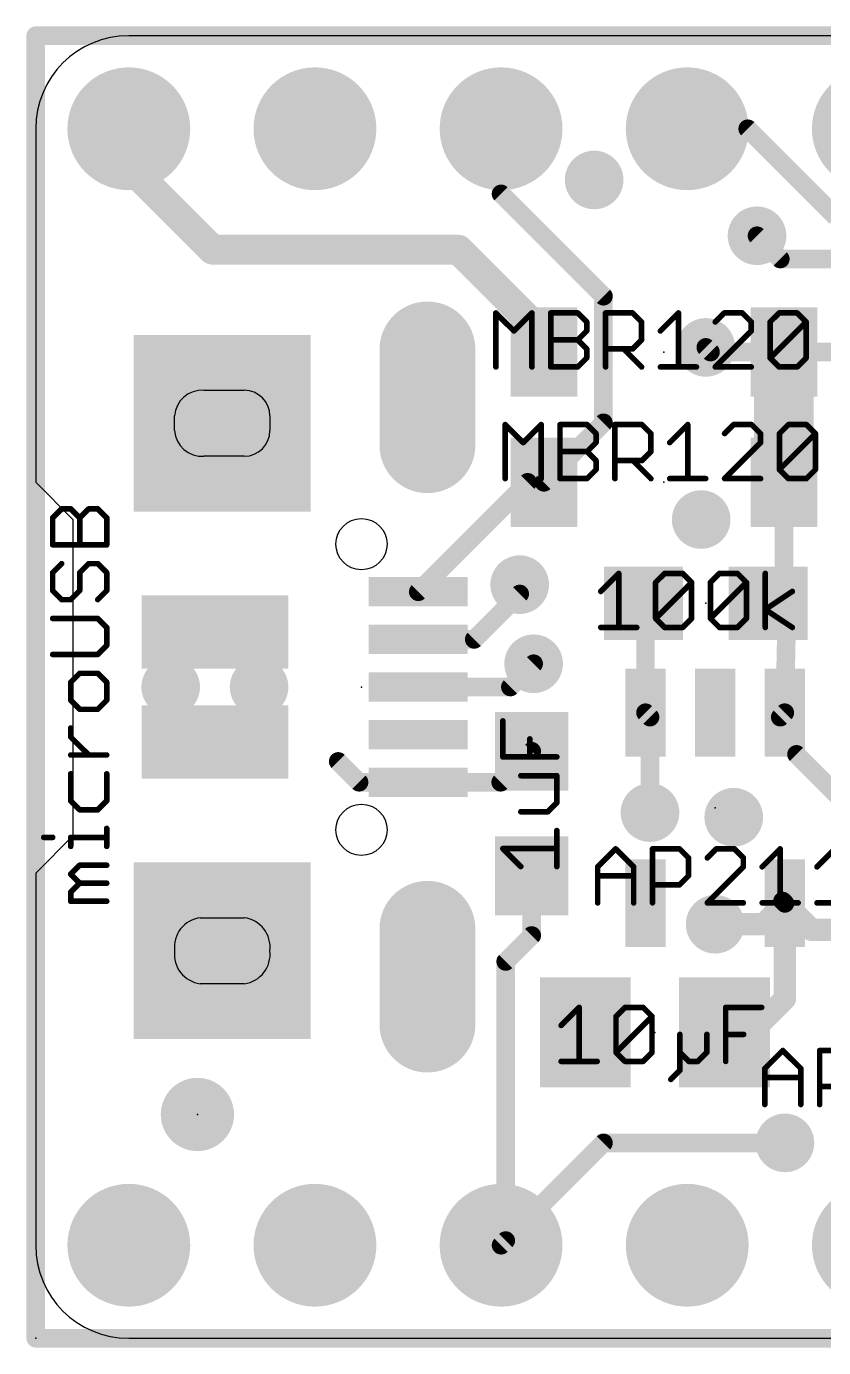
# Model space of a CAD drawing. Extents: x -0.1 to 35.7, y -0.1 to 17.9.
# Drawn here: x -0.13 to 10.75, y -0.13 to 17.91 of the extents above; entities that cross this region are included whole.
import ezdxf

# ---------------------------------------------------------------- set-up
doc = ezdxf.new("R2010")
doc.units = 0
for name, color, linetype in [('1', 12, 'CONTINUOUS'), ('17', 110, 'CONTINUOUS'), ('18', 110, 'CONTINUOUS'), ('20', 53, 'CONTINUOUS'), ('23', 40, 'CONTINUOUS'), ('27', 253, 'CONTINUOUS')]:
    doc.layers.add(name, color=color, linetype=linetype)

# ---------------------------------------------------------------- blocks, each defined once
blk = doc.blocks.new('RECT')
blk.add_solid([(-0.5, -0.5), (0.5, -0.5), (-0.5, 0.5), (0.5, 0.5)])
blk = doc.blocks.new('ROUNDP')
at = {"const_width": 0.5}
blk.add_lwpolyline([(0, -0.25, 1), (0, 0.25, 1), (0, -0.25)], format="xyb", dxfattribs=at)
blk = doc.blocks.new('PIE')
at = {"const_width": 0.5}
blk.add_lwpolyline([(0, -0.25, 1), (0, 0.25, 1), (0, -0.25)], format="xyb", dxfattribs=at)
blk = doc.blocks.new('OFFSETP100')
at = {"const_width": 1}
blk.add_lwpolyline([(0, 0), (1, 0)], dxfattribs=at)
at = {"const_width": 0.5}
for points in [[(0, 0.25, 1), (0, -0.25)], [(1, -0.25, 1), (1, 0.25)]]:
    blk.add_lwpolyline(points, format="xyb", dxfattribs=at)
blk = doc.blocks.new('SQUAREP')
blk.add_solid([(-0.5, -0.5), (0.5, -0.5), (-0.5, 0.5), (0.5, 0.5)])
blk = doc.blocks.new('ROUNDV')
at = {"const_width": 0.5}
blk.add_lwpolyline([(0, -0.25, 1), (0, 0.25, 1), (0, -0.25)], format="xyb", dxfattribs=at)

msp = doc.modelspace()

# ---------------------------------------------------------------- linework, layer by layer
at = {"layer": '1'}
for points, const_width in [([(0, 17.78), (0, 0)], 0.254), ([(35.56, 17.78), (0, 17.78)], 0.254), ([(1.27, 16.51), (1.27, 16.002)], 0.4064), ([(6.35, 16.51), (6.35, 15.621)], 0.254), ([(9.7155, 16.51), (8.89, 16.51)], 0.254), ([(10.922, 15.3035), (9.7155, 16.51)], 0.254), ([(1.27, 16.002), (2.413, 14.859)], 0.4064), ([(6.35, 15.621), (7.747, 14.224)], 0.254), ([(10.16, 14.732), (9.8425, 15.0495)], 0.254), ([(2.413, 14.859), (5.77, 14.859)], 0.4064), ([(5.77, 14.859), (6.935, 13.694)], 0.4064), ([(14.9225, 14.732), (10.16, 14.732)], 0.254), ([(7.747, 14.224), (7.747, 12.496)], 0.254), ([(6.935, 13.694), (6.935, 13.462)], 0.4064), ([(10.21, 11.684), (10.21, 13.462)], 0.8128), ([(9.2075, 13.462), (9.144, 13.5255)], 0.254), ([(10.21, 13.462), (9.2075, 13.462)], 0.254), ([(11.541, 13.462), (10.21, 13.462)], 0.254), ([(7.747, 12.496), (6.935, 11.684)], 0.254), ([(5.22, 10.19), (6.714, 11.684)], 0.254), ([(6.714, 11.684), (6.935, 11.684)], 0.254), ([(10.21, 10.122), (10.21, 11.684)], 0.254), ([(5.984, 9.54), (6.604, 10.16)], 0.254), ([(6.604, 10.16), (6.604, 10.287)], 0.254), ([(8.294, 10.033), (8.321, 9.933)], 0.254), ([(9.994, 10.033), (10.21, 10.122)], 0.254), ([(10.248, 9.8456), (9.994, 10.033)], 0.254), ([(8.321, 9.933), (8.321, 8.5391)], 0.254), ([(10.221, 8.5391), (10.248, 9.8456)], 0.254), ([(5.22, 9.54), (5.984, 9.54)], 0.254), ([(6.477, 8.89), (6.7945, 9.2075)], 0.254), ([(5.22, 8.89), (6.477, 8.89)], 0.254), ([(8.321, 8.5391), (8.382, 8.4781)], 0.254), ([(10.16, 8.4781), (10.221, 8.5391)], 0.254), ([(8.382, 8.4781), (8.382, 7.1755)], 0.254), ([(10.16, 8.4781), (10.3814, 7.9701)], 0.254), ([(6.3451, 7.59), (6.7679, 8.0128)], 0.254), ([(4.4115, 7.59), (4.1275, 7.874)], 0.254), ([(10.3814, 7.9701), (11.303, 7.0485)], 0.254), ([(5.22, 7.59), (4.4115, 7.59)], 0.254), ([(5.22, 7.59), (6.3451, 7.59)], 0.254), ([(6.7679, 6.3128), (6.7679, 5.4979)], 0.254), ([(9.9336, 5.6515), (10.221, 5.9389)], 0.3048), ([(10.1909, 5.969), (10.221, 5.9389)], 0.254), ([(10.5839, 5.576), (10.221, 5.9389)], 0.3048), ([(10.2235, 4.6355), (10.2235, 5.9364)], 0.3048), ([(10.2235, 5.9364), (10.221, 5.9389)], 0.254), ([(9.271, 5.6515), (9.9336, 5.6515)], 0.3048), ([(6.7679, 5.4979), (6.4135, 5.1435)], 0.254), ([(11.115, 5.576), (10.5839, 5.576)], 0.3048), ([(6.4135, 5.1435), (6.4135, 1.3335)], 0.254), ([(9.764, 4.176), (10.2235, 4.6355)], 0.3048), ([(9.399, 4.176), (9.764, 4.176)], 0.3048), ([(7.747, 2.667), (6.35, 1.27)], 0.254), ([(10.2235, 2.667), (7.747, 2.667)], 0.254), ([(6.4135, 1.3335), (6.35, 1.27)], 0.254), ([(0, 0), (35.56, 0)], 0.254)]:
    msp.add_lwpolyline(points, dxfattribs=dict(at, const_width=const_width))
for points, const_width in [([(0.0635, 17.78, 1), (-0.0635, 17.78)], 0.127), ([(0, 17.8435, 1), (0, 17.7165)], 0.127), ([(1.3716, 16.51, 1), (1.1684, 16.51)], 0.2032), ([(6.4135, 16.51, 1), (6.2865, 16.51)], 0.127), ([(8.89, 16.5735, 1), (8.89, 16.4465)], 0.127), ([(9.7604, 16.5549, 1), (9.6706, 16.4651)], 0.127), ([(9.7155, 16.4465, 1), (9.7155, 16.5735)], 0.127), ([(1.1684, 16.002, 1), (1.3716, 16.002)], 0.2032), ([(1.3418, 16.0738, 1), (1.1982, 15.9302)], 0.2032), ([(6.3949, 15.6659, 1), (6.3051, 15.5761)], 0.127), ([(6.2865, 15.621, 1), (6.4135, 15.621)], 0.127), ([(9.8874, 15.0944, 1), (9.7976, 15.0046)], 0.127), ([(2.413, 14.9606, 1), (2.413, 14.7574)], 0.2032), ([(2.3412, 14.7872, 1), (2.4848, 14.9308)], 0.2032), ([(5.8418, 14.9308, 1), (5.6982, 14.7872)], 0.2032), ([(5.77, 14.7574, 1), (5.77, 14.9606)], 0.2032), ([(10.16, 14.7955, 1), (10.16, 14.6685)], 0.127), ([(10.1151, 14.6871, 1), (10.2049, 14.7769)], 0.127), ([(7.8105, 14.224, 1), (7.6835, 14.224)], 0.127), ([(7.7021, 14.1791, 1), (7.7919, 14.2689)], 0.127), ([(7.0366, 13.694, 1), (6.8334, 13.694)], 0.2032), ([(6.8632, 13.6222, 1), (7.0068, 13.7658)], 0.2032), ([(10.4132, 13.462, 1), (10.0068, 13.462)], 0.4064), ([(6.8334, 13.462, 1), (7.0366, 13.462)], 0.2032), ([(9.1889, 13.5704, 1), (9.0991, 13.4806)], 0.127), ([(9.2075, 13.5255, 1), (9.2075, 13.3985)], 0.127), ([(9.1626, 13.4171, 1), (9.2524, 13.5069)], 0.127), ([(10.21, 13.5255, 1), (10.21, 13.3985)], 0.127), ([(10.21, 13.3985, 1), (10.21, 13.5255)], 0.127), ([(7.6835, 12.496, 1), (7.8105, 12.496)], 0.127), ([(7.7919, 12.4511, 1), (7.7021, 12.5409)], 0.127), ([(6.714, 11.7475, 1), (6.714, 11.6205)], 0.127), ([(6.7589, 11.6391, 1), (6.6691, 11.7289)], 0.127), ([(6.8901, 11.7289, 1), (6.9799, 11.6391)], 0.127), ([(6.935, 11.6205, 1), (6.935, 11.7475)], 0.127), ([(10.0068, 11.684, 1), (10.4132, 11.684)], 0.4064), ([(10.2735, 11.684, 1), (10.1465, 11.684)], 0.127), ([(5.1751, 10.2349, 1), (5.2649, 10.1451)], 0.127), ([(6.6675, 10.287, 1), (6.5405, 10.287)], 0.127), ([(6.6489, 10.1151, 1), (6.5591, 10.2049)], 0.127), ([(6.5405, 10.16, 1), (6.6675, 10.16)], 0.127), ([(8.3553, 10.0496, 1), (8.2327, 10.0164)], 0.127), ([(10.0317, 10.0841, 1), (9.9563, 9.9819)], 0.127), ([(9.9698, 10.0917, 1), (10.0182, 9.9743)], 0.127), ([(10.1465, 10.122, 1), (10.2735, 10.122)], 0.127), ([(10.2342, 10.0633, 1), (10.1858, 10.1807)], 0.127), ([(8.3845, 9.933, 1), (8.2575, 9.933)], 0.127), ([(8.2597, 9.9164, 1), (8.3823, 9.9496)], 0.127), ([(10.3115, 9.8443, 1), (10.1845, 9.8469)], 0.127), ([(10.2103, 9.7945, 1), (10.2857, 9.8967)], 0.127), ([(5.22, 9.6035, 1), (5.22, 9.4765)], 0.127), ([(5.9391, 9.5849, 1), (6.0289, 9.4951)], 0.127), ([(5.984, 9.4765, 1), (5.984, 9.6035)], 0.127), ([(6.8394, 9.1626, 1), (6.7496, 9.2524)], 0.127), ([(5.22, 8.9535, 1), (5.22, 8.8265)], 0.127), ([(6.477, 8.8265, 1), (6.477, 8.9535)], 0.127), ([(6.4321, 8.9349, 1), (6.5219, 8.8451)], 0.127), ([(8.3659, 8.584, 1), (8.2761, 8.4942)], 0.127), ([(10.2659, 8.4942, 1), (10.1761, 8.584)], 0.127), ([(8.2575, 8.5391, 1), (8.3845, 8.5391)], 0.127), ([(8.4455, 8.4781, 1), (8.3185, 8.4781)], 0.127), ([(8.3371, 8.4332, 1), (8.4269, 8.523)], 0.127), ([(10.2182, 8.5035, 1), (10.1018, 8.4527)], 0.127), ([(10.1151, 8.523, 1), (10.2049, 8.4332)], 0.127), ([(10.1575, 8.5404, 1), (10.2845, 8.5378)], 0.127), ([(6.8128, 7.9679, 1), (6.723, 8.0577)], 0.127), ([(4.1724, 7.9189, 1), (4.0826, 7.8291)], 0.127), ([(10.4263, 8.015, 1), (10.3365, 7.9252)], 0.127), ([(10.3232, 7.9447, 1), (10.4396, 7.9955)], 0.127), ([(4.4115, 7.6535, 1), (4.4115, 7.5265)], 0.127), ([(4.3666, 7.5451, 1), (4.4564, 7.6349)], 0.127), ([(5.22, 7.6535, 1), (5.22, 7.5265)], 0.127), ([(5.22, 7.5265, 1), (5.22, 7.6535)], 0.127), ([(6.3002, 7.6349, 1), (6.39, 7.5451)], 0.127), ([(6.3451, 7.5265, 1), (6.3451, 7.6535)], 0.127), ([(8.3185, 7.1755, 1), (8.4455, 7.1755)], 0.127), ([(6.8314, 6.3128, 1), (6.7044, 6.3128)], 0.127), ([(10.2358, 6.0139, 1), (10.146, 5.9241)], 0.127), ([(10.2749, 5.9928, 1), (10.1671, 5.885)], 0.1524), ([(10.2997, 5.9364, 1), (10.1473, 5.9364)], 0.1524), ([(10.2749, 5.885, 1), (10.1671, 5.9928)], 0.1524), ([(10.2659, 5.9838, 1), (10.1761, 5.894)], 0.127), ([(10.1761, 5.894, 1), (10.2659, 5.9838)], 0.127), ([(10.1786, 5.8915, 1), (10.2684, 5.9813)], 0.127), ([(9.271, 5.7277, 1), (9.271, 5.5753)], 0.1524), ([(9.8797, 5.7054, 1), (9.9875, 5.5976)], 0.1524), ([(9.9336, 5.5753, 1), (9.9336, 5.7277)], 0.1524), ([(6.8128, 5.453, 1), (6.723, 5.5428)], 0.127), ([(10.5839, 5.6522, 1), (10.5839, 5.4998)], 0.1524), ([(10.53, 5.5221, 1), (10.6378, 5.6299)], 0.1524), ([(6.7044, 5.4979, 1), (6.8314, 5.4979)], 0.127), ([(6.477, 5.1435, 1), (6.35, 5.1435)], 0.127), ([(6.3686, 5.1884, 1), (6.4584, 5.0986)], 0.127), ([(10.1473, 4.6355, 1), (10.2997, 4.6355)], 0.1524), ([(10.2774, 4.5816, 1), (10.1696, 4.6894)], 0.1524), ([(9.399, 4.2522, 1), (9.399, 4.0998)], 0.1524), ([(9.764, 4.0998, 1), (9.764, 4.2522)], 0.1524), ([(9.7101, 4.2299, 1), (9.8179, 4.1221)], 0.1524), ([(7.747, 2.7305, 1), (7.747, 2.6035)], 0.127), ([(7.7919, 2.6221, 1), (7.7021, 2.7119)], 0.127), ([(10.2235, 2.6035, 1), (10.2235, 2.7305)], 0.127), ([(6.4584, 1.2886, 1), (6.3686, 1.3784)], 0.127), ([(6.3051, 1.3149, 1), (6.3949, 1.2251)], 0.127), ([(6.3051, 1.3149, 1), (6.3949, 1.2251)], 0.127), ([(6.35, 1.3335, 1), (6.477, 1.3335)], 0.127), ([(0, 0.0635, 1), (0, -0.0635)], 0.127), ([(-0.0635, 0, 1), (0.0635, 0)], 0.127)]:
    msp.add_lwpolyline(points, format="xyb", dxfattribs=dict(at, const_width=const_width))
at = {"layer": '20'}
for p, q in [((34.29, 17.78), (1.27, 17.78)), ((0, 16.51), (0, 11.684)), ((2.295, 12.94), (2.845, 12.94)), ((1.895, 12.39), (1.895, 12.59)), ((3.195, 12.59), (3.195, 12.39)), ((2.845, 12.04), (2.295, 12.04)), ((0, 11.684), (0.508, 11.176)), ((0.508, 11.176), (0.508, 6.858)), ((0.508, 6.858), (0, 6.35)), ((0, 6.35), (0, 1.27)), ((2.245, 5.74), (2.845, 5.74)), ((2.845, 4.84), (2.245, 4.84)), ((1.27, 0), (34.29, 0))]:
    msp.add_line(p, q, dxfattribs=at)
for centre in [(4.445, 10.84), (4.445, 6.94)]:
    msp.add_circle(centre, 0.35, dxfattribs=at)
for centre, radius, start, end in [((1.27, 16.51), 1.27, 90, 180), ((2.27, 12.565), 0.3758, 86.1859, 176.1859), ((2.845, 12.59), 0.35, 0, 90), ((2.27, 12.415), 0.3758, 183.8141, 273.8141), ((2.845, 12.39), 0.35, 270, 0), ((2.295, 5.34), 0.4031, 97.125, 187.125), ((2.795, 5.34), 0.4031, 352.875, 82.875), ((2.295, 5.24), 0.4031, 172.875, 262.875), ((2.795, 5.24), 0.4031, 277.125, 7.125), ((1.27, 1.27), 1.27, 180, 270)]:
    msp.add_arc(centre, radius, start, end, dxfattribs=at)
at = {"layer": '23'}
for p in [(8.5725, 13.462), (8.5725, 11.684), (9.144, 10.033), (4.445, 8.89), (9.271, 7.239), (6.7679, 7.1628), (8.449, 4.176), (2.2062, 3.055), (0, 0)]:
    msp.add_point(p, dxfattribs=at)
at = {"layer": '27', "const_width": 0.0381}
for points in [[(6.2926, 14.0095, 1), (6.2656, 13.9826)], [(6.2982, 13.996, 1), (6.2601, 13.996)], [(6.7896, 13.996, 1), (6.7515, 13.996)], [(6.7841, 13.9826, 1), (6.7571, 14.0095)], [(7.0275, 14.0151, 1), (7.0275, 13.977)], [(7.0466, 13.996, 1), (7.0085, 13.996)], [(7.4096, 14.0095, 1), (7.3827, 13.9826)], [(7.3961, 13.977, 1), (7.3961, 14.0151)], [(7.5381, 13.8732, 1), (7.5, 13.8732)], [(7.5055, 13.8597, 1), (7.5325, 13.8866)], [(7.7759, 14.0151, 1), (7.7759, 13.977)], [(7.795, 13.996, 1), (7.7569, 13.996)], [(8.158, 14.0095, 1), (8.1311, 13.9826)], [(8.1446, 13.977, 1), (8.1446, 14.0151)], [(8.2865, 13.8732, 1), (8.2484, 13.8732)], [(8.254, 13.8597, 1), (8.2809, 13.8866)], [(8.7891, 13.996, 1), (8.751, 13.996)], [(8.7836, 13.9826, 1), (8.7566, 14.0095)], [(9.2593, 13.8866, 1), (9.2862, 13.8597)], [(9.3956, 14.0151, 1), (9.3956, 13.977)], [(9.4091, 13.9826, 1), (9.3822, 14.0095)], [(9.6549, 14.0095, 1), (9.6279, 13.9826)], [(9.6414, 13.977, 1), (9.6414, 14.0151)], [(9.7833, 13.8732, 1), (9.7452, 13.8732)], [(9.7508, 13.8597, 1), (9.7777, 13.8866)], [(10.0402, 13.8732, 1), (10.0021, 13.8732)], [(10.0077, 13.8866, 1), (10.0347, 13.8597)], [(10.1441, 14.0151, 1), (10.1441, 13.977)], [(10.1575, 13.9826, 1), (10.1306, 14.0095)], [(10.4033, 14.0095, 1), (10.3763, 13.9826)], [(10.3898, 13.977, 1), (10.3898, 14.0151)], [(10.5317, 13.8732, 1), (10.4936, 13.8732)], [(10.5261, 13.8597, 1), (10.4992, 13.8866)], [(10.4992, 13.8597, 1), (10.5261, 13.8866)], [(6.5114, 13.7638, 1), (6.5383, 13.7368)], [(6.5114, 13.7368, 1), (6.5383, 13.7638)], [(7.5, 13.7503, 1), (7.5381, 13.7503)], [(7.5325, 13.7368, 1), (7.5055, 13.7638)], [(8.5109, 13.7638, 1), (8.5378, 13.7368)], [(9.7452, 13.7503, 1), (9.7833, 13.7503)], [(9.7777, 13.7368, 1), (9.7508, 13.7638)], [(7.0275, 13.6465, 1), (7.0275, 13.6084)], [(7.4096, 13.6409, 1), (7.3827, 13.6139)], [(7.3827, 13.6409, 1), (7.4096, 13.6139)], [(7.3961, 13.6084, 1), (7.3961, 13.6465)], [(7.5381, 13.5045, 1), (7.5, 13.5045)], [(7.5055, 13.4911, 1), (7.5325, 13.518)], [(7.7759, 13.5236, 1), (7.7759, 13.4855)], [(8.0351, 13.518, 1), (8.0082, 13.4911)], [(8.1311, 13.518, 1), (8.158, 13.4911)], [(8.1446, 13.4855, 1), (8.1446, 13.5236)], [(8.2484, 13.6274, 1), (8.2865, 13.6274)], [(8.2809, 13.6139, 1), (8.254, 13.6409)], [(7.5, 13.3817, 1), (7.5381, 13.3817)], [(7.5325, 13.3682, 1), (7.5055, 13.3951)], [(10.0347, 13.3951, 1), (10.0077, 13.3682)], [(10.0077, 13.3951, 1), (10.0347, 13.3682)], [(10.0021, 13.3817, 1), (10.0402, 13.3817)], [(10.4936, 13.3817, 1), (10.5317, 13.3817)], [(10.5261, 13.3682, 1), (10.4992, 13.3951)], [(6.2601, 13.2588, 1), (6.2982, 13.2588)], [(6.7515, 13.2588, 1), (6.7896, 13.2588)], [(7.0275, 13.2779, 1), (7.0275, 13.2398)], [(7.0085, 13.2588, 1), (7.0466, 13.2588)], [(7.3827, 13.2723, 1), (7.4096, 13.2453)], [(7.3961, 13.2398, 1), (7.3961, 13.2779)], [(7.7569, 13.2588, 1), (7.795, 13.2588)], [(8.254, 13.2453, 1), (8.2809, 13.2723)], [(8.5244, 13.2779, 1), (8.5244, 13.2398)], [(8.751, 13.2588, 1), (8.7891, 13.2588)], [(9.0158, 13.2398, 1), (9.0158, 13.2779)], [(9.2593, 13.2723, 1), (9.2862, 13.2453)], [(9.2728, 13.2779, 1), (9.2728, 13.2398)], [(9.7643, 13.2398, 1), (9.7643, 13.2779)], [(10.1441, 13.2779, 1), (10.1441, 13.2398)], [(10.1306, 13.2453, 1), (10.1575, 13.2723)], [(10.3763, 13.2723, 1), (10.4033, 13.2453)], [(10.3898, 13.2398, 1), (10.3898, 13.2779)], [(6.4196, 12.4855, 1), (6.3926, 12.4586)], [(6.4252, 12.472, 1), (6.3871, 12.472)], [(6.9166, 12.472, 1), (6.8785, 12.472)], [(6.9111, 12.4586, 1), (6.8841, 12.4855)], [(7.1545, 12.4911, 1), (7.1545, 12.453)], [(7.1736, 12.472, 1), (7.1355, 12.472)], [(7.5366, 12.4855, 1), (7.5097, 12.4586)], [(7.5231, 12.453, 1), (7.5231, 12.4911)], [(7.922, 12.472, 1), (7.8839, 12.472)], [(7.9029, 12.4911, 1), (7.9029, 12.453)], [(8.285, 12.4855, 1), (8.2581, 12.4586)], [(8.2715, 12.453, 1), (8.2715, 12.4911)], [(8.9161, 12.472, 1), (8.878, 12.472)], [(8.9106, 12.4586, 1), (8.8836, 12.4855)], [(9.5226, 12.4911, 1), (9.5226, 12.453)], [(9.5361, 12.4586, 1), (9.5092, 12.4855)], [(9.7819, 12.4855, 1), (9.7549, 12.4586)], [(9.7684, 12.453, 1), (9.7684, 12.4911)], [(10.2711, 12.4911, 1), (10.2711, 12.453)], [(10.2845, 12.4586, 1), (10.2576, 12.4855)], [(10.5303, 12.4855, 1), (10.5033, 12.4586)], [(10.5168, 12.453, 1), (10.5168, 12.4911)], [(7.6651, 12.3492, 1), (7.627, 12.3492)], [(7.6325, 12.3357, 1), (7.6595, 12.3626)], [(7.6595, 12.2128, 1), (7.6325, 12.2398)], [(8.4135, 12.3492, 1), (8.3754, 12.3492)], [(8.381, 12.3357, 1), (8.4079, 12.3626)], [(9.3863, 12.3626, 1), (9.4132, 12.3357)], [(9.9103, 12.3492, 1), (9.8722, 12.3492)], [(9.8778, 12.3357, 1), (9.9047, 12.3626)], [(9.9047, 12.2128, 1), (9.8778, 12.2398)], [(10.1672, 12.3492, 1), (10.1291, 12.3492)], [(10.1347, 12.3626, 1), (10.1617, 12.3357)], [(10.6587, 12.3492, 1), (10.6206, 12.3492)], [(10.6531, 12.3357, 1), (10.6262, 12.3626)], [(10.6262, 12.3357, 1), (10.6531, 12.3626)], [(6.6384, 12.2398, 1), (6.6653, 12.2128)], [(6.6384, 12.2128, 1), (6.6653, 12.2398)], [(7.1545, 12.1225, 1), (7.1545, 12.0844)], [(7.5366, 12.1169, 1), (7.5097, 12.0899)], [(7.5097, 12.1169, 1), (7.5366, 12.0899)], [(7.5231, 12.0844, 1), (7.5231, 12.1225)], [(7.627, 12.2263, 1), (7.6651, 12.2263)], [(8.3754, 12.1034, 1), (8.4135, 12.1034)], [(8.4079, 12.0899, 1), (8.381, 12.1169)], [(8.6379, 12.2398, 1), (8.6648, 12.2128)], [(9.8722, 12.2263, 1), (9.9103, 12.2263)], [(7.6651, 11.9805, 1), (7.627, 11.9805)], [(7.6325, 11.9671, 1), (7.6595, 11.994)], [(7.9029, 11.9996, 1), (7.9029, 11.9615)], [(8.1621, 11.994, 1), (8.1352, 11.9671)], [(8.2581, 11.994, 1), (8.285, 11.9671)], [(8.2715, 11.9615, 1), (8.2715, 11.9996)], [(6.3871, 11.7348, 1), (6.4252, 11.7348)], [(6.8785, 11.7348, 1), (6.9166, 11.7348)], [(7.1545, 11.7538, 1), (7.1545, 11.7157)], [(7.1355, 11.7348, 1), (7.1736, 11.7348)], [(7.5097, 11.7483, 1), (7.5366, 11.7213)], [(7.5231, 11.7157, 1), (7.5231, 11.7538)], [(7.627, 11.8577, 1), (7.6651, 11.8577)], [(7.6595, 11.8442, 1), (7.6325, 11.8711)], [(7.8839, 11.7348, 1), (7.922, 11.7348)], [(8.381, 11.7213, 1), (8.4079, 11.7483)], [(8.6514, 11.7538, 1), (8.6514, 11.7157)], [(8.878, 11.7348, 1), (8.9161, 11.7348)], [(9.1428, 11.7157, 1), (9.1428, 11.7538)], [(9.3863, 11.7483, 1), (9.4132, 11.7213)], [(9.3998, 11.7538, 1), (9.3998, 11.7157)], [(9.8913, 11.7157, 1), (9.8913, 11.7538)], [(10.1291, 11.8577, 1), (10.1672, 11.8577)], [(10.1617, 11.8711, 1), (10.1347, 11.8442)], [(10.1347, 11.8711, 1), (10.1617, 11.8442)], [(10.2711, 11.7538, 1), (10.2711, 11.7157)], [(10.2576, 11.7213, 1), (10.2845, 11.7483)], [(10.5033, 11.7483, 1), (10.5303, 11.7213)], [(10.5168, 11.7157, 1), (10.5168, 11.7538)], [(10.6206, 11.8577, 1), (10.6587, 11.8577)], [(10.6531, 11.8442, 1), (10.6262, 11.8711)], [(0.2505, 11.1993, 1), (0.2124, 11.1993)], [(0.218, 11.2128, 1), (0.2449, 11.1858)], [(0.3543, 11.3412, 1), (0.3543, 11.3031)], [(0.3678, 11.3087, 1), (0.3409, 11.3356)], [(0.4907, 11.3356, 1), (0.4637, 11.3087)], [(0.4772, 11.3031, 1), (0.4772, 11.3412)], [(0.6191, 11.1993, 1), (0.581, 11.1993)], [(0.5866, 11.2128, 1), (0.6136, 11.1858)], [(0.5866, 11.1858, 1), (0.6136, 11.2128)], [(0.723, 11.3412, 1), (0.723, 11.3031)], [(0.7364, 11.3087, 1), (0.7095, 11.3356)], [(0.8593, 11.3356, 1), (0.8324, 11.3087)], [(0.8458, 11.3031, 1), (0.8458, 11.3412)], [(0.9878, 11.1993, 1), (0.9496, 11.1993)], [(0.9552, 11.1858, 1), (0.9822, 11.2128)], [(0.2124, 10.8307, 1), (0.2505, 10.8307)], [(0.2315, 10.8497, 1), (0.2315, 10.8116)], [(0.581, 10.8307, 1), (0.6191, 10.8307)], [(0.9496, 10.8307, 1), (0.9878, 10.8307)], [(0.9687, 10.8116, 1), (0.9687, 10.8497)], [(0.2505, 10.4509, 1), (0.2124, 10.4509)], [(0.218, 10.4644, 1), (0.2449, 10.4374)], [(0.3678, 10.5603, 1), (0.3409, 10.5872)], [(0.6191, 10.4509, 1), (0.581, 10.4509)], [(0.5866, 10.4644, 1), (0.6136, 10.4374)], [(0.723, 10.5928, 1), (0.723, 10.5547)], [(0.7364, 10.5603, 1), (0.7095, 10.5872)], [(0.8593, 10.5872, 1), (0.8324, 10.5603)], [(0.8458, 10.5547, 1), (0.8458, 10.5928)], [(0.9878, 10.4509, 1), (0.9496, 10.4509)], [(0.9552, 10.4374, 1), (0.9822, 10.4644)], [(7.975, 10.44, 1), (7.9369, 10.44)], [(7.9694, 10.4266, 1), (7.9424, 10.4535)], [(8.5815, 10.4591, 1), (8.5815, 10.421)], [(8.5949, 10.4266, 1), (8.568, 10.4535)], [(8.8407, 10.4535, 1), (8.8137, 10.4266)], [(8.8272, 10.421, 1), (8.8272, 10.4591)], [(9.3299, 10.4591, 1), (9.3299, 10.421)], [(9.3433, 10.4266, 1), (9.3164, 10.4535)], [(9.5891, 10.4535, 1), (9.5621, 10.4266)], [(9.5756, 10.421, 1), (9.5756, 10.4591)], [(9.9745, 10.44, 1), (9.9364, 10.44)], [(8.4776, 10.3172, 1), (8.4395, 10.3172)], [(8.4451, 10.3306, 1), (8.4721, 10.3037)], [(8.9691, 10.3172, 1), (8.931, 10.3172)], [(8.9635, 10.3037, 1), (8.9366, 10.3306)], [(8.9366, 10.3037, 1), (8.9635, 10.3306)], [(9.1935, 10.3306, 1), (9.2205, 10.3037)], [(9.2261, 10.3172, 1), (9.188, 10.3172)], [(9.7175, 10.3172, 1), (9.6794, 10.3172)], [(9.712, 10.3037, 1), (9.685, 10.3306)], [(9.685, 10.3037, 1), (9.712, 10.3306)], [(0.2124, 10.2051, 1), (0.2505, 10.2051)], [(0.2449, 10.2186, 1), (0.218, 10.1917)], [(0.3543, 10.1013, 1), (0.3543, 10.0632)], [(0.3409, 10.0688, 1), (0.3678, 10.0957)], [(0.4637, 10.0957, 1), (0.4907, 10.0688)], [(0.4772, 10.0632, 1), (0.4772, 10.1013)], [(0.581, 10.2051, 1), (0.6191, 10.2051)], [(0.6136, 10.1917, 1), (0.5866, 10.2186)], [(0.8324, 10.0957, 1), (0.8593, 10.0688)], [(0.9496, 10.2051, 1), (0.9878, 10.2051)], [(0.9822, 10.1917, 1), (0.9552, 10.2186)], [(7.6967, 10.2078, 1), (7.7236, 10.1808)], [(10.3346, 10.1784, 1), (10.3135, 10.2101)], [(9.966, 9.9644, 1), (9.9449, 9.9327)], [(9.9449, 9.9644, 1), (9.966, 9.9327)], [(0.2315, 9.8444, 1), (0.2315, 9.8063)], [(0.8593, 9.8388, 1), (0.8324, 9.8119)], [(0.8458, 9.8063, 1), (0.8458, 9.8444)], [(0.9878, 9.7025, 1), (0.9496, 9.7025)], [(7.7102, 9.7218, 1), (7.7102, 9.6837)], [(8.2017, 9.6837, 1), (8.2017, 9.7218)], [(8.4721, 9.8391, 1), (8.4451, 9.8122)], [(8.4451, 9.8391, 1), (8.4721, 9.8122)], [(8.4395, 9.8257, 1), (8.4776, 9.8257)], [(8.5815, 9.7218, 1), (8.5815, 9.6837)], [(8.8272, 9.6837, 1), (8.8272, 9.7218)], [(8.931, 9.8257, 1), (8.9691, 9.8257)], [(8.9635, 9.8122, 1), (8.9366, 9.8391)], [(9.2205, 9.8391, 1), (9.1935, 9.8122)], [(9.1935, 9.8391, 1), (9.2205, 9.8122)], [(9.188, 9.8257, 1), (9.2261, 9.8257)], [(9.3299, 9.7218, 1), (9.3299, 9.6837)], [(9.5756, 9.6837, 1), (9.5756, 9.7218)], [(9.6794, 9.8257, 1), (9.7175, 9.8257)], [(9.712, 9.8122, 1), (9.685, 9.8391)], [(0.9552, 9.689, 1), (0.9822, 9.7159)], [(7.9369, 9.7028, 1), (7.975, 9.7028)], [(8.568, 9.6893, 1), (8.5949, 9.7163)], [(8.8137, 9.7163, 1), (8.8407, 9.6893)], [(9.3164, 9.6893, 1), (9.3433, 9.7163)], [(9.5621, 9.7163, 1), (9.5891, 9.6893)], [(9.9364, 9.7028, 1), (9.9745, 9.7028)], [(10.3135, 9.6869, 1), (10.3346, 9.7187)], [(0.9496, 9.4567, 1), (0.9878, 9.4567)], [(0.9822, 9.4433, 1), (0.9552, 9.4702)], [(0.2315, 9.3529, 1), (0.2315, 9.3148)], [(0.8324, 9.3473, 1), (0.8593, 9.3204)], [(0.8458, 9.3148, 1), (0.8458, 9.3529)], [(0.6001, 9.096, 1), (0.6001, 9.0579)], [(0.6136, 9.0635, 1), (0.5866, 9.0904)], [(0.8593, 9.0904, 1), (0.8324, 9.0635)], [(0.8458, 9.0579, 1), (0.8458, 9.096)], [(0.4963, 8.9541, 1), (0.4582, 8.9541)], [(0.4637, 8.9675, 1), (0.4907, 8.9406)], [(0.9878, 8.9541, 1), (0.9496, 8.9541)], [(0.9552, 8.9406, 1), (0.9822, 8.9675)], [(0.4907, 8.7218, 1), (0.4637, 8.6948)], [(0.4582, 8.7083, 1), (0.4963, 8.7083)], [(0.9496, 8.7083, 1), (0.9878, 8.7083)], [(0.9822, 8.6948, 1), (0.9552, 8.7218)], [(0.6001, 8.6045, 1), (0.6001, 8.5664)], [(0.5866, 8.572, 1), (0.6136, 8.5989)], [(0.8324, 8.5989, 1), (0.8593, 8.572)], [(0.8458, 8.5664, 1), (0.8458, 8.6045)], [(0.4963, 8.3304, 1), (0.4582, 8.3304)], [(6.3926, 8.4272, 1), (6.3545, 8.4272)], [(0.4907, 8.221, 1), (0.4637, 8.194)], [(0.4582, 8.2075, 1), (0.4963, 8.2075)], [(6.7612, 8.1815, 1), (6.7231, 8.1815)], [(0.4772, 7.9808, 1), (0.4772, 7.9427)], [(0.7095, 7.9483, 1), (0.7364, 7.9752)], [(0.9687, 7.9427, 1), (0.9687, 7.9808)], [(6.3545, 7.9357, 1), (6.3926, 7.9357)], [(6.3736, 7.9548, 1), (6.3736, 7.9167)], [(6.7231, 7.9357, 1), (6.7612, 7.9357)], [(7.1108, 7.9167, 1), (7.1108, 7.9548)], [(0.4963, 7.7048, 1), (0.4582, 7.7048)], [(0.9878, 7.7048, 1), (0.9496, 7.7048)], [(6.6193, 7.6979, 1), (6.6193, 7.6598)], [(7.1299, 7.6788, 1), (7.0918, 7.6788)], [(7.1108, 7.6598, 1), (7.1108, 7.6979)], [(0.4907, 7.3497, 1), (0.4637, 7.3227)], [(0.4582, 7.3362, 1), (0.4963, 7.3362)], [(0.6001, 7.2324, 1), (0.6001, 7.1943)], [(0.5866, 7.1999, 1), (0.6136, 7.2268)], [(0.8324, 7.2268, 1), (0.8593, 7.1999)], [(0.8458, 7.1943, 1), (0.8458, 7.2324)], [(0.9496, 7.3362, 1), (0.9878, 7.3362)], [(0.9822, 7.3227, 1), (0.9552, 7.3497)], [(6.6193, 7.2064, 1), (6.6193, 7.1683)], [(6.9745, 7.2008, 1), (7.0014, 7.1738)], [(6.9879, 7.1683, 1), (6.9879, 7.2064)], [(7.0918, 7.3102, 1), (7.1299, 7.3102)], [(7.1243, 7.2967, 1), (7.0973, 7.3237)], [(0.1086, 6.8563, 1), (0.1086, 6.8182)], [(0.2315, 6.8182, 1), (0.2315, 6.8563)], [(0.4963, 6.8373, 1), (0.4582, 6.8373)], [(0.4772, 6.8563, 1), (0.4772, 6.8182)], [(0.9878, 6.9601, 1), (0.9496, 6.9601)], [(0.9687, 6.8182, 1), (0.9687, 6.8563)], [(7.1299, 6.9304, 1), (7.0918, 6.9304)], [(0.4582, 6.7144, 1), (0.4963, 6.7144)], [(0.9496, 6.7144, 1), (0.9878, 6.7144)], [(6.3736, 6.7037, 1), (6.3736, 6.6656)], [(6.387, 6.6981, 1), (6.3601, 6.6712)], [(7.1108, 6.6656, 1), (7.1108, 6.7037)], [(7.9268, 6.6943, 1), (7.8999, 6.6674)], [(7.9268, 6.6674, 1), (7.8999, 6.6943)], [(8.416, 6.6999, 1), (8.416, 6.6618)], [(8.4351, 6.6808, 1), (8.397, 6.6808)], [(8.7981, 6.6943, 1), (8.7712, 6.6674)], [(8.7846, 6.6618, 1), (8.7846, 6.6999)], [(9.2873, 6.6999, 1), (9.2873, 6.6618)], [(9.3008, 6.6674, 1), (9.2738, 6.6943)], [(9.5465, 6.6943, 1), (9.5196, 6.6674)], [(9.533, 6.6618, 1), (9.533, 6.6999)], [(10.1776, 6.6808, 1), (10.1395, 6.6808)], [(10.1721, 6.6674, 1), (10.1451, 6.6943)], [(0.6001, 6.4765, 1), (0.6001, 6.4384)], [(0.6136, 6.444, 1), (0.5866, 6.4709)], [(0.9687, 6.4384, 1), (0.9687, 6.4765)], [(8.9266, 6.558, 1), (8.8885, 6.558)], [(8.894, 6.5445, 1), (8.921, 6.5714)], [(9.151, 6.5714, 1), (9.1779, 6.5445)], [(9.675, 6.558, 1), (9.6369, 6.558)], [(9.6424, 6.5445, 1), (9.6694, 6.5714)], [(0.4907, 6.3481, 1), (0.4637, 6.3211)], [(0.4637, 6.3481, 1), (0.4907, 6.3211)], [(6.6059, 6.4254, 1), (6.6328, 6.4524)], [(7.0918, 6.4389, 1), (7.1299, 6.4389)], [(7.6541, 6.4486, 1), (7.6811, 6.4216)], [(7.6676, 6.3313, 1), (7.6676, 6.2932)], [(7.6867, 6.4351, 1), (7.6486, 6.4351)], [(8.1781, 6.4351, 1), (8.14, 6.4351)], [(8.1456, 6.4216, 1), (8.1726, 6.4486)], [(8.1591, 6.2932, 1), (8.1591, 6.3313)], [(8.8885, 6.3122, 1), (8.9266, 6.3122)], [(8.921, 6.2987, 1), (8.894, 6.3257)], [(9.6369, 6.4351, 1), (9.675, 6.4351)], [(9.6694, 6.4216, 1), (9.6424, 6.4486)], [(9.8994, 6.4486, 1), (9.9263, 6.4216)], [(10.6478, 6.4486, 1), (10.6747, 6.4216)], [(0.6001, 6.2308, 1), (0.6001, 6.1927)], [(0.6136, 6.1983, 1), (0.5866, 6.2252)], [(0.5866, 6.1983, 1), (0.6136, 6.2252)], [(0.9687, 6.1927, 1), (0.9687, 6.2308)], [(8.416, 6.2084, 1), (8.416, 6.1703)], [(8.7712, 6.2028, 1), (8.7981, 6.1759)], [(8.7846, 6.1703, 1), (8.7846, 6.2084)], [(0.4963, 6.0889, 1), (0.4582, 6.0889)], [(0.4637, 6.1023, 1), (0.4907, 6.0754)], [(0.4772, 5.985, 1), (0.4772, 5.9469)], [(0.4582, 5.966, 1), (0.4963, 5.966)], [(0.9687, 5.9469, 1), (0.9687, 5.985)], [(7.6486, 5.9436, 1), (7.6867, 5.9436)], [(8.14, 5.9436, 1), (8.1781, 5.9436)], [(8.397, 5.9436, 1), (8.4351, 5.9436)], [(9.1644, 5.9627, 1), (9.1644, 5.9245)], [(9.151, 5.9571, 1), (9.1779, 5.9301)], [(9.6559, 5.9245, 1), (9.6559, 5.9627)], [(9.9128, 5.9627, 1), (9.9128, 5.9245)], [(10.1395, 5.9436, 1), (10.1776, 5.9436)], [(10.4043, 5.9245, 1), (10.4043, 5.9627)], [(10.6613, 5.9627, 1), (10.6613, 5.9245)], [(7.4346, 4.5165, 1), (7.3965, 4.5165)], [(7.429, 4.5031, 1), (7.4021, 4.53)], [(8.0411, 4.5356, 1), (8.0411, 4.4975)], [(8.0546, 4.5031, 1), (8.0277, 4.53)], [(8.3003, 4.53, 1), (8.2734, 4.5031)], [(8.2869, 4.4975, 1), (8.2869, 4.5356)], [(9.4341, 4.5165, 1), (9.396, 4.5165)], [(9.4151, 4.5356, 1), (9.4151, 4.4975)], [(9.9066, 4.4975, 1), (9.9066, 4.5356)], [(7.9373, 4.3937, 1), (7.8992, 4.3937)], [(7.9048, 4.4071, 1), (7.9317, 4.3802)], [(8.4288, 4.3937, 1), (8.3907, 4.3937)], [(8.4232, 4.3802, 1), (8.3963, 4.4071)], [(8.3963, 4.3802, 1), (8.4232, 4.4071)], [(7.1564, 4.2843, 1), (7.1833, 4.2573)], [(8.8086, 4.1479, 1), (8.7705, 4.1479)], [(9.1772, 4.1479, 1), (9.1391, 4.1479)], [(9.4151, 4.167, 1), (9.4151, 4.1289)], [(9.6608, 4.1289, 1), (9.6608, 4.167)], [(7.1698, 3.7984, 1), (7.1698, 3.7603)], [(7.3965, 3.7793, 1), (7.4346, 3.7793)], [(7.6613, 3.7603, 1), (7.6613, 3.7984)], [(7.9317, 3.9156, 1), (7.9048, 3.8887)], [(7.9048, 3.9156, 1), (7.9317, 3.8887)], [(7.8992, 3.9022, 1), (7.9373, 3.9022)], [(8.0411, 3.7984, 1), (8.0411, 3.7603)], [(8.0277, 3.7658, 1), (8.0546, 3.7928)], [(8.2734, 3.7928, 1), (8.3003, 3.7658)], [(8.2869, 3.7603, 1), (8.2869, 3.7984)], [(8.3907, 3.9022, 1), (8.4288, 3.9022)], [(8.4232, 3.8887, 1), (8.3963, 3.9156)], [(8.8086, 3.9022, 1), (8.7705, 3.9022)], [(8.803, 3.9156, 1), (8.7761, 3.8887)], [(8.7705, 3.9022, 1), (8.8086, 3.9022)], [(8.9124, 3.7984, 1), (8.9124, 3.7603)], [(8.8989, 3.7658, 1), (8.9259, 3.7928)], [(9.0218, 3.7928, 1), (9.0488, 3.7658)], [(9.0353, 3.7603, 1), (9.0353, 3.7984)], [(9.1391, 3.9022, 1), (9.1772, 3.9022)], [(9.1716, 3.8887, 1), (9.1447, 3.9156)], [(9.396, 3.7793, 1), (9.4341, 3.7793)], [(10.2077, 3.9414, 1), (10.1808, 3.9145)], [(10.2077, 3.9145, 1), (10.1808, 3.9414)], [(10.6969, 3.947, 1), (10.6969, 3.9089)], [(10.716, 3.9279, 1), (10.6779, 3.9279)], [(8.7705, 3.6564, 1), (8.8086, 3.6564)], [(8.803, 3.643, 1), (8.7761, 3.6699)], [(9.9351, 3.6957, 1), (9.962, 3.6687)], [(9.9676, 3.6822, 1), (9.9295, 3.6822)], [(10.4591, 3.6822, 1), (10.421, 3.6822)], [(10.4265, 3.6687, 1), (10.4535, 3.6957)], [(8.6532, 3.547, 1), (8.6801, 3.5201)], [(9.9485, 3.5784, 1), (9.9485, 3.5403)], [(10.44, 3.5403, 1), (10.44, 3.5784)], [(10.6969, 3.4555, 1), (10.6969, 3.4174)], [(9.9295, 3.1907, 1), (9.9676, 3.1907)], [(10.421, 3.1907, 1), (10.4591, 3.1907)], [(10.6779, 3.1907, 1), (10.716, 3.1907)]]:
    msp.add_lwpolyline(points, format="xyb", dxfattribs=at)
at = {"layer": '27', "const_width": 0.0762}
for points in [[(6.2791, 13.2588), (6.2791, 13.996)], [(6.2791, 13.996), (6.5248, 13.7503)], [(6.5248, 13.7503), (6.7706, 13.996)], [(6.7706, 13.996), (6.7706, 13.2588)], [(7.0275, 13.2588), (7.0275, 13.996)], [(7.0275, 13.996), (7.3961, 13.996)], [(7.3961, 13.996), (7.519, 13.8732)], [(7.519, 13.8732), (7.519, 13.7503)], [(7.7759, 13.2588), (7.7759, 13.996)], [(7.7759, 13.996), (8.1446, 13.996)], [(8.1446, 13.996), (8.2674, 13.8732)], [(8.2674, 13.8732), (8.2674, 13.6274)], [(8.5244, 13.7503), (8.7701, 13.996)], [(8.7701, 13.996), (8.7701, 13.2588)], [(9.3956, 13.996), (9.2728, 13.8732)], [(9.6414, 13.996), (9.3956, 13.996)], [(9.7643, 13.8732), (9.6414, 13.996)], [(9.7643, 13.7503), (9.7643, 13.8732)], [(10.0212, 13.8732), (10.1441, 13.996)], [(10.0212, 13.3817), (10.0212, 13.8732)], [(10.0212, 13.3817), (10.5127, 13.8732)], [(10.1441, 13.996), (10.3898, 13.996)], [(10.3898, 13.996), (10.5127, 13.8732)], [(10.5127, 13.8732), (10.5127, 13.3817)], [(7.519, 13.7503), (7.3961, 13.6274)], [(9.2728, 13.2588), (9.7643, 13.7503)], [(7.0275, 13.6274), (7.3961, 13.6274)], [(7.3961, 13.6274), (7.519, 13.5045)], [(7.519, 13.5045), (7.519, 13.3817)], [(8.1446, 13.5045), (7.7759, 13.5045)], [(8.0217, 13.5045), (8.2674, 13.2588)], [(8.2674, 13.6274), (8.1446, 13.5045)], [(7.519, 13.3817), (7.3961, 13.2588)], [(10.1441, 13.2588), (10.0212, 13.3817)], [(10.5127, 13.3817), (10.3898, 13.2588)], [(7.3961, 13.2588), (7.0275, 13.2588)], [(8.5244, 13.2588), (9.0158, 13.2588)], [(9.7643, 13.2588), (9.2728, 13.2588)], [(10.3898, 13.2588), (10.1441, 13.2588)], [(6.4061, 11.7348), (6.4061, 12.472)], [(6.4061, 12.472), (6.6518, 12.2263)], [(6.6518, 12.2263), (6.8976, 12.472)], [(6.8976, 12.472), (6.8976, 11.7348)], [(7.1545, 11.7348), (7.1545, 12.472)], [(7.1545, 12.472), (7.5231, 12.472)], [(7.5231, 12.472), (7.646, 12.3492)], [(7.9029, 11.7348), (7.9029, 12.472)], [(7.9029, 12.472), (8.2715, 12.472)], [(8.2715, 12.472), (8.3944, 12.3492)], [(8.6514, 12.2263), (8.8971, 12.472)], [(8.8971, 12.472), (8.8971, 11.7348)], [(9.5226, 12.472), (9.3998, 12.3492)], [(9.7684, 12.472), (9.5226, 12.472)], [(9.8913, 12.3492), (9.7684, 12.472)], [(10.1482, 12.3492), (10.2711, 12.472)], [(10.2711, 12.472), (10.5168, 12.472)], [(10.5168, 12.472), (10.6397, 12.3492)], [(7.646, 12.2263), (7.5231, 12.1034)], [(7.646, 12.3492), (7.646, 12.2263)], [(8.3944, 12.3492), (8.3944, 12.1034)], [(9.3998, 11.7348), (9.8913, 12.2263)], [(9.8913, 12.2263), (9.8913, 12.3492)], [(10.1482, 11.8577), (10.1482, 12.3492)], [(10.1482, 11.8577), (10.6397, 12.3492)], [(10.6397, 12.3492), (10.6397, 11.8577)], [(7.1545, 12.1034), (7.5231, 12.1034)], [(7.5231, 12.1034), (7.646, 11.9805)], [(8.3944, 12.1034), (8.2715, 11.9805)], [(7.646, 11.9805), (7.646, 11.8577)], [(8.2715, 11.9805), (7.9029, 11.9805)], [(8.1487, 11.9805), (8.3944, 11.7348)], [(7.5231, 11.7348), (7.1545, 11.7348)], [(7.646, 11.8577), (7.5231, 11.7348)], [(8.6514, 11.7348), (9.1428, 11.7348)], [(9.8913, 11.7348), (9.3998, 11.7348)], [(10.2711, 11.7348), (10.1482, 11.8577)], [(10.5168, 11.7348), (10.2711, 11.7348)], [(10.6397, 11.8577), (10.5168, 11.7348)], [(0.2315, 11.1993), (0.3543, 11.3222)], [(0.2315, 10.8307), (0.2315, 11.1993)], [(0.3543, 11.3222), (0.4772, 11.3222)], [(0.4772, 11.3222), (0.6001, 11.1993)], [(0.6001, 11.1993), (0.723, 11.3222)], [(0.6001, 10.8307), (0.6001, 11.1993)], [(0.723, 11.3222), (0.8458, 11.3222)], [(0.8458, 11.3222), (0.9687, 11.1993)], [(0.9687, 11.1993), (0.9687, 10.8307)], [(0.9687, 10.8307), (0.2315, 10.8307)], [(0.3543, 10.5738), (0.2315, 10.4509)], [(0.2315, 10.4509), (0.2315, 10.2051)], [(0.6001, 10.4509), (0.723, 10.5738)], [(0.6001, 10.2051), (0.6001, 10.4509)], [(0.723, 10.5738), (0.8458, 10.5738)], [(0.8458, 10.5738), (0.9687, 10.4509)], [(0.9687, 10.4509), (0.9687, 10.2051)], [(7.7102, 10.1943), (7.9559, 10.44)], [(7.9559, 10.44), (7.9559, 9.7028)], [(8.4586, 10.3172), (8.5815, 10.44)], [(8.5815, 10.44), (8.8272, 10.44)], [(8.8272, 10.44), (8.9501, 10.3172)], [(9.207, 10.3172), (9.3299, 10.44)], [(9.3299, 10.44), (9.5756, 10.44)], [(9.5756, 10.44), (9.6985, 10.3172)], [(9.9554, 9.7028), (9.9554, 10.44)], [(8.4586, 9.8257), (8.4586, 10.3172)], [(8.4586, 9.8257), (8.9501, 10.3172)], [(8.9501, 10.3172), (8.9501, 9.8257)], [(9.207, 9.8257), (9.207, 10.3172)], [(9.207, 9.8257), (9.6985, 10.3172)], [(9.6985, 10.3172), (9.6985, 9.8257)], [(0.2315, 10.2051), (0.3543, 10.0823)], [(0.3543, 10.0823), (0.4772, 10.0823)], [(0.4772, 10.0823), (0.6001, 10.2051)], [(0.9687, 10.2051), (0.8458, 10.0823)], [(9.9554, 9.9485), (10.324, 10.1943)], [(10.324, 9.7028), (9.9554, 9.9485)], [(0.8458, 9.8253), (0.2315, 9.8253)], [(0.9687, 9.7025), (0.8458, 9.8253)], [(0.9687, 9.4567), (0.9687, 9.7025)], [(7.7102, 9.7028), (8.2017, 9.7028)], [(8.5815, 9.7028), (8.4586, 9.8257)], [(8.8272, 9.7028), (8.5815, 9.7028)], [(8.9501, 9.8257), (8.8272, 9.7028)], [(9.3299, 9.7028), (9.207, 9.8257)], [(9.5756, 9.7028), (9.3299, 9.7028)], [(9.6985, 9.8257), (9.5756, 9.7028)], [(0.8458, 9.3339), (0.9687, 9.4567)], [(0.2315, 9.3339), (0.8458, 9.3339)], [(0.6001, 9.0769), (0.4772, 8.9541)], [(0.8458, 9.0769), (0.6001, 9.0769)], [(0.9687, 8.9541), (0.8458, 9.0769)], [(0.4772, 8.9541), (0.4772, 8.7083)], [(0.9687, 8.7083), (0.9687, 8.9541)], [(0.4772, 8.7083), (0.6001, 8.5854)], [(0.8458, 8.5854), (0.9687, 8.7083)], [(0.6001, 8.5854), (0.8458, 8.5854)], [(0.4772, 8.2075), (0.4772, 8.3304)], [(6.3736, 7.9357), (6.3736, 8.4272)], [(0.723, 7.9618), (0.4772, 8.2075)], [(6.7422, 7.9357), (6.7422, 8.1815)], [(0.9687, 7.9618), (0.4772, 7.9618)], [(7.1108, 7.9357), (6.3736, 7.9357)], [(0.4772, 7.7048), (0.4772, 7.3362)], [(0.9687, 7.3362), (0.9687, 7.7048)], [(7.1108, 7.6788), (6.6193, 7.6788)], [(7.1108, 7.3102), (7.1108, 7.6788)], [(0.4772, 7.3362), (0.6001, 7.2133)], [(0.6001, 7.2133), (0.8458, 7.2133)], [(0.8458, 7.2133), (0.9687, 7.3362)], [(6.6193, 7.1873), (6.9879, 7.1873)], [(6.9879, 7.1873), (7.1108, 7.3102)], [(0.1086, 6.8373), (0.2315, 6.8373)], [(0.4772, 6.7144), (0.4772, 6.8373)], [(0.4772, 6.8373), (0.9687, 6.8373)], [(0.9687, 6.7144), (0.9687, 6.9601)], [(7.1108, 6.4389), (7.1108, 6.9304)], [(6.6193, 6.4389), (6.3736, 6.6846)], [(6.3736, 6.6846), (7.1108, 6.6846)], [(7.6676, 6.4351), (7.9133, 6.6808)], [(7.9133, 6.6808), (8.1591, 6.4351)], [(8.416, 5.9436), (8.416, 6.6808)], [(8.416, 6.6808), (8.7846, 6.6808)], [(8.7846, 6.6808), (8.9075, 6.558)], [(9.2873, 6.6808), (9.1644, 6.558)], [(9.533, 6.6808), (9.2873, 6.6808)], [(9.6559, 6.558), (9.533, 6.6808)], [(9.9128, 6.4351), (10.1586, 6.6808)], [(10.1586, 6.6808), (10.1586, 5.9436)], [(10.6613, 6.4351), (10.907, 6.6808)], [(0.4772, 6.3346), (0.6001, 6.4575)], [(0.6001, 6.4575), (0.9687, 6.4575)], [(8.9075, 6.558), (8.9075, 6.3122)], [(9.6559, 6.4351), (9.6559, 6.558)], [(0.6001, 6.2117), (0.4772, 6.3346)], [(7.6676, 5.9436), (7.6676, 6.4351)], [(7.6676, 6.3122), (8.1591, 6.3122)], [(8.1591, 6.4351), (8.1591, 5.9436)], [(8.9075, 6.3122), (8.7846, 6.1893)], [(9.1644, 5.9436), (9.6559, 6.4351)], [(0.4772, 6.0889), (0.6001, 6.2117)], [(0.6001, 6.2117), (0.9687, 6.2117)], [(8.7846, 6.1893), (8.416, 6.1893)], [(0.4772, 5.966), (0.4772, 6.0889)], [(0.9687, 5.966), (0.4772, 5.966)], [(9.6559, 5.9436), (9.1644, 5.9436)], [(9.9128, 5.9436), (10.4043, 5.9436)], [(10.6613, 5.9436), (11.1527, 5.9436)], [(7.1698, 4.2708), (7.4156, 4.5165)], [(7.4156, 4.5165), (7.4156, 3.7793)], [(7.9183, 4.3937), (8.0411, 4.5165)], [(8.0411, 4.5165), (8.2869, 4.5165)], [(8.2869, 4.5165), (8.4097, 4.3937)], [(9.4151, 3.7793), (9.4151, 4.5165)], [(9.4151, 4.5165), (9.9066, 4.5165)], [(7.9183, 3.9022), (7.9183, 4.3937)], [(7.9183, 3.9022), (8.4097, 4.3937)], [(8.4097, 4.3937), (8.4097, 3.9022)], [(8.7895, 4.1479), (8.7895, 3.9022)], [(9.1582, 3.9022), (9.1582, 4.1479)], [(9.4151, 4.1479), (9.6608, 4.1479)], [(7.1698, 3.7793), (7.6613, 3.7793)], [(8.0411, 3.7793), (7.9183, 3.9022)], [(8.2869, 3.7793), (8.0411, 3.7793)], [(8.4097, 3.9022), (8.2869, 3.7793)], [(8.7895, 3.9022), (8.9124, 3.7793)], [(8.7895, 3.9022), (8.7895, 3.6564)], [(8.9124, 3.7793), (9.0353, 3.7793)], [(9.0353, 3.7793), (9.1582, 3.9022)], [(9.9485, 3.6822), (10.1943, 3.9279)], [(10.1943, 3.9279), (10.44, 3.6822)], [(10.6969, 3.1907), (10.6969, 3.9279)], [(10.6969, 3.9279), (11.0655, 3.9279)], [(8.7895, 3.6564), (8.6667, 3.5336)], [(9.9485, 3.1907), (9.9485, 3.6822)], [(10.44, 3.6822), (10.44, 3.1907)], [(9.9485, 3.5593), (10.44, 3.5593)], [(11.0655, 3.4364), (10.6969, 3.4364)]]:
    msp.add_lwpolyline(points, dxfattribs=at)

# ---------------------------------------------------------------- block references
at = {"layer": '1'}
for p, xscale, yscale, rotation in [((6.935, 13.462), 0.91, 1.22, 180), ((10.21, 13.462), 0.91, 1.22, 180), ((6.935, 11.684), 0.91, 1.22, 180), ((10.21, 11.684), 0.91, 1.22, 180), ((5.22, 10.19), 0.4, 1.35, 270), ((5.22, 9.54), 0.4, 1.35, 270), ((5.22, 8.89), 0.4, 1.35, 270), ((8.321, 8.5391), 0.55, 1.2, 180), ((9.271, 8.5391), 0.55, 1.2, 180), ((10.221, 8.5391), 0.55, 1.2, 180), ((5.22, 8.24), 0.4, 1.35, 270), ((5.22, 7.59), 0.4, 1.35, 270), ((8.321, 5.9389), 0.55, 1.2, 180), ((10.221, 5.9389), 0.55, 1.2, 180), ((7.499, 4.176), 1.24, 1.5, 180), ((9.399, 4.176), 1.24, 1.5, 180)]:
    msp.add_blockref('RECT', p, dxfattribs=dict(at, xscale=xscale, yscale=yscale, rotation=rotation))
at = {"layer": '1', "xscale": 1.075}
for p, rotation in [((8.294, 10.033), 180), ((9.994, 10.033), 180), ((6.7679, 8.0128), 90), ((6.7679, 6.3128), 90)]:
    msp.add_blockref('RECT', p, dxfattribs=dict(at, rotation=rotation))
at = {"layer": '1', "xscale": 2}
for p in [(2.445, 9.64), (2.445, 8.14)]:
    msp.add_blockref('RECT', p, dxfattribs=at)
at = {"layer": '1'}
msp.add_blockref('PIE', (2.2062, 3.055), dxfattribs=at)
at = {"layer": '17'}
for name, p, xscale, yscale, rotation in [('ROUNDP', (1.27, 16.51), 1.6764, 1.6764, 90), ('ROUNDP', (3.81, 16.51), 1.6764, 1.6764, 90), ('ROUNDP', (6.35, 16.51), 1.6764, 1.6764, 90), ('ROUNDP', (8.89, 16.51), 1.6764, 1.6764, 90), ('ROUNDP', (11.43, 16.51), 1.6764, 1.6764, 90), ('OFFSETP100', (5.345, 12.19), 1.308, 1.308, 90), ('OFFSETP100', (5.345, 5.59), 1.308, 1.308, 270), ('ROUNDP', (1.27, 1.27), 1.6764, 1.6764, 270), ('ROUNDP', (3.81, 1.27), 1.6764, 1.6764, 270), ('ROUNDP', (6.35, 1.27), 1.6764, 1.6764, 270), ('ROUNDP', (8.89, 1.27), 1.6764, 1.6764, 270), ('ROUNDP', (11.43, 1.27), 1.6764, 1.6764, 270)]:
    msp.add_blockref(name, p, dxfattribs=dict(at, xscale=xscale, yscale=yscale, rotation=rotation))
at = {"layer": '17', "xscale": 2.413, "yscale": 2.413}
for p in [(2.545, 12.49), (2.545, 5.29)]:
    msp.add_blockref('SQUAREP', p, dxfattribs=at)
at = {"layer": '18', "xscale": 0.8001, "yscale": 0.8001}
for p in [(7.62, 15.8115), (7.62, 15.8115), (9.8425, 15.0495), (9.8425, 15.0495), (9.144, 13.5255), (9.144, 13.5255), (9.0805, 11.176), (9.0805, 11.176), (6.604, 10.287), (6.604, 10.287), (6.7945, 9.2075), (6.7945, 9.2075), (1.8415, 8.89), (1.8415, 8.89), (3.048, 8.89), (3.048, 8.89), (8.382, 7.1755), (8.382, 7.1755), (9.525, 7.112), (9.525, 7.112), (9.271, 5.6515), (9.271, 5.6515), (10.2235, 2.667), (10.2235, 2.667)]:
    msp.add_blockref('ROUNDV', p, dxfattribs=at)

doc.saveas('drawing.dxf')
